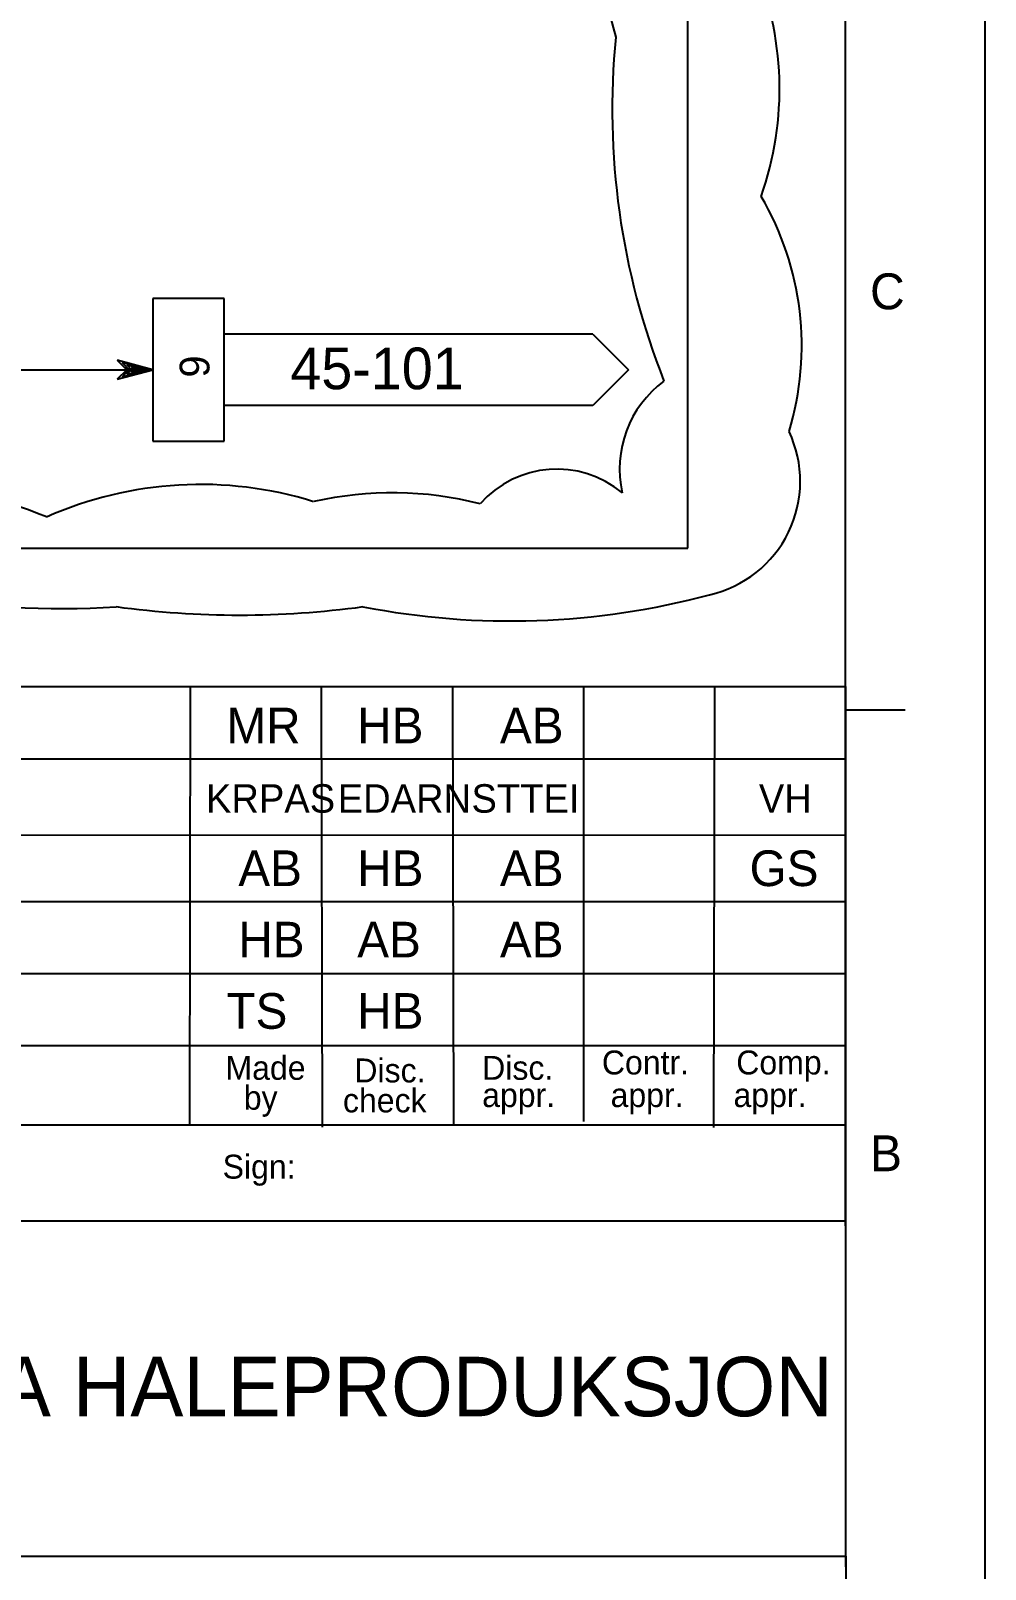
# Model space of a CAD drawing. Extents: x 0 to 841, y 0 to 594.
# Drawn here: x 760.7 to 841, y 83.1 to 212.5 of the extents above; entities that cross this region are included whole.
import ezdxf

# ---------------------------------------------------------------- set-up
doc = ezdxf.new("R2010")
doc.units = 0
for name, color, linetype in [('01-LIN-025-A', 7, 'Continuous'), ('02-LIN-025-B', 7, 'Continuous'), ('09-LIN-050-B', 7, 'Continuous'), ('46-', 7, 'Continuous'), ('49-LOG-UD', 7, 'Continuous'), ('50-REV-035-TRNG', 7, 'Continuous')]:
    doc.layers.add(name, color=color, linetype=linetype)

msp = doc.modelspace()

# ---------------------------------------------------------------- linework, layer by layer
at = {"layer": '01-LIN-025-A'}
for p, q in [((829.26, 112.01), (829.26, 582.23)), ((829.26, 112.01), (829.26, 582.23)), ((774.13, 157.37), (774.07, 120.49)), ((774.13, 157.37), (774.07, 120.49)), ((785.16, 157.37), (785.24, 120.31)), ((785.16, 157.37), (785.24, 120.31)), ((796.19, 157.37), (796.29, 120.46)), ((796.19, 157.37), (796.29, 120.46)), ((807.21, 157.37), (807.22, 120.79)), ((807.21, 157.37), (807.22, 120.79)), ((818.24, 157.37), (818.15, 120.29)), ((818.24, 157.37), (818.15, 120.29)), ((829.26, 157.37), (829.26, 83.35)), ((829.26, 157.37), (829.26, 83.35)), ((834.27, 155.36), (829.26, 155.36)), ((834.27, 155.36), (829.26, 155.36)), ((648.83, 151.27), (829.27, 151.27)), ((648.83, 151.27), (829.27, 151.27)), ((648.83, 144.95), (829.27, 144.85)), ((648.83, 144.95), (829.27, 144.85)), ((648.83, 139.29), (829.27, 139.29)), ((648.83, 139.29), (829.27, 139.29)), ((648.82, 133.23), (829.27, 133.23)), ((648.82, 133.23), (829.27, 133.23)), ((648.81, 127.17), (829.26, 127.17)), ((648.81, 127.17), (829.26, 127.17)), ((648.72, 112.42), (829.28, 112.42)), ((648.72, 112.42), (829.28, 112.42))]:
    msp.add_line(p, q, dxfattribs=at)
for points in [[(648.78, 84.12), (648.84, 157.37), (829.26, 157.37)], [(648.78, 84.12), (648.84, 157.37), (829.26, 157.37)], [(829.26, 120.49), (648.81, 120.47)], [(829.26, 120.49), (648.81, 120.47)]]:
    msp.add_lwpolyline(points, dxfattribs=at)
msp.add_lwpolyline([(648.81, 84.23), (829.27, 84.23), (829.27, 10.41), (648.81, 10.41)], close=True, dxfattribs=at)
msp.add_lwpolyline([(648.81, 84.23), (829.27, 84.23), (829.27, 10.41), (648.81, 10.41)], close=True, dxfattribs=at)
for centre, radius, start, end in [((857.38, 225.58), 49.36, 163.9722, 196.0278), ((796.53, 207.59), 27.17, 340.5998, 23.2825), ((871.77, 205.87), 62.14, 174.3867, 201.564), ((800.74, 186.01), 24.83, 343.1393, 30.3907), ((819.4, 175.67), 9.15, 126.3434, 192.7976), ((815.66, 174.62), 9.78, 282.6653, 25.3359), ((746.3, 133.58), 41.17, 67.5064, 103.3109), ((804.97, 167.06), 8.58, 50.0297, 138.7693), ((775, 142.33), 32.02, 72.712, 113.8569), ((791.14, 143.91), 29.74, 75.6356, 102.8565), ((763.38, 231.2), 67.29, 258.9795, 273.8527), ((801.06, 227.51), 64.64, 258.9436, 285.007), ((778.29, 240.08), 76.71, 262.2222, 277.7778)]:
    msp.add_arc(centre, radius, start, end, dxfattribs=at)
at = {"layer": '09-LIN-050-B'}
msp.add_lwpolyline([(0, 0), (841, 0), (841, 594), (0, 594)], close=True, dxfattribs=at)
msp.add_lwpolyline([(0, 0), (841, 0), (841, 594), (0, 594)], close=True, dxfattribs=at)
at = {"layer": '46-'}
for p, q in [((771, 184), (768, 184.8)), ((768, 184.8), (768.8, 184)), ((768.8, 184), (768, 183.2)), ((768, 183.2), (771, 184)), ((770.6, 184), (768.4, 184.6)), ((768.4, 184.6), (769, 184)), ((769, 184), (768.4, 183.4)), ((768.4, 183.4), (770.6, 184)), ((770.2, 184), (768.8, 184.4)), ((768.8, 184.4), (769.2, 184)), ((769.2, 184), (768.8, 183.6)), ((768.8, 183.6), (770.2, 184)), ((769.8, 184), (769.2, 184.2)), ((769.2, 184.2), (769.4, 184)), ((769.4, 184), (769.2, 183.8)), ((769.2, 183.8), (769.8, 184))]:
    msp.add_line(p, q, dxfattribs=at)
for points in [[(816, 169), (816, 525)], [(734, 184), (771, 184)], [(500, 169), (816, 169)]]:
    msp.add_lwpolyline(points, dxfattribs=at)
at = {"layer": '49-LOG-UD'}
for p, q in [((771, 190), (771, 178)), ((777, 190), (771, 190)), ((777, 178), (777, 190)), ((808, 187), (777, 187)), ((808, 187), (811, 184)), ((811, 184), (808, 181)), ((808, 181), (777, 181)), ((771, 178), (777, 178))]:
    msp.add_line(p, q, dxfattribs=at)

# ---------------------------------------------------------------- texts
at = {"layer": '01-LIN-025-A'}
for s, height, p in [('C', 3.02, (831.31, 189.08)), ('C', 3.02, (831.31, 189.08)), ('Contr.', 2.013, (808.76, 124.74)), ('Contr.', 2.013, (808.76, 124.74)), ('Comp.', 2.013, (820.06, 124.74)), ('Comp.', 2.013, (820.06, 124.74)), ('Made', 2.013, (777.1, 124.29)), ('Made', 2.013, (777.1, 124.29)), ('Disc.', 2.013, (787.94, 124.07)), ('Disc.', 2.013, (787.94, 124.07)), ('Disc.', 2.013, (798.69, 124.29)), ('Disc.', 2.013, (798.69, 124.29)), ('by', 2.013, (778.64, 121.78)), ('by', 2.013, (778.64, 121.78)), ('check', 2.013, (786.98, 121.55)), ('check', 2.013, (786.98, 121.55)), ('appr.', 2.013, (798.69, 122)), ('appr.', 2.013, (798.69, 122)), ('appr.', 2.013, (809.49, 122)), ('appr.', 2.013, (809.49, 122)), ('appr.', 2.013, (819.83, 122)), ('appr.', 2.013, (819.83, 122)), ('B', 3.02, (831.31, 116.6)), ('B', 3.02, (831.31, 116.6)), ('Sign:', 2.013, (776.86, 115.98)), ('Sign:', 2.013, (776.86, 115.98))]:
    msp.add_text(s, height=height, dxfattribs=at).set_placement(p)
at = {"layer": '02-LIN-025-B'}
for s, height, p in [('MR', 3, (777.18, 152.58)), ('HB', 3, (788.18, 152.58)), ('AB', 3, (800.18, 152.58)), ('KRPAS', 2.396, (775.46, 146.75)), ('EDARN', 2.396, (786.54, 146.75)), ('STTEI', 2.396, (797.79, 146.75)), ('VH', 2.396, (821.96, 146.75)), ('GS', 3, (821.18, 140.58)), ('AB', 3, (778.18, 140.58)), ('HB', 3, (788.18, 140.58)), ('AB', 3, (800.18, 140.58)), ('HB', 3, (778.18, 134.58)), ('AB', 3, (788.18, 134.58)), ('AB', 3, (800.18, 134.58)), ('TS', 3, (777.18, 128.58)), ('HB', 3, (788.18, 128.58)), ('HULDRA HALEPRODUKSJON', 5, (734.92, 96))]:
    msp.add_text(s, height=height, dxfattribs=at).set_placement(p)
at = {"layer": '49-LOG-UD'}
msp.add_text('45-101', height=3.5, dxfattribs=at).set_placement((782.56, 182.36))
at = {"layer": '50-REV-035-TRNG'}
msp.add_text('9', height=2.5, rotation=90, dxfattribs=at).set_placement((775.75, 183.34))

doc.saveas('drawing.dxf')
